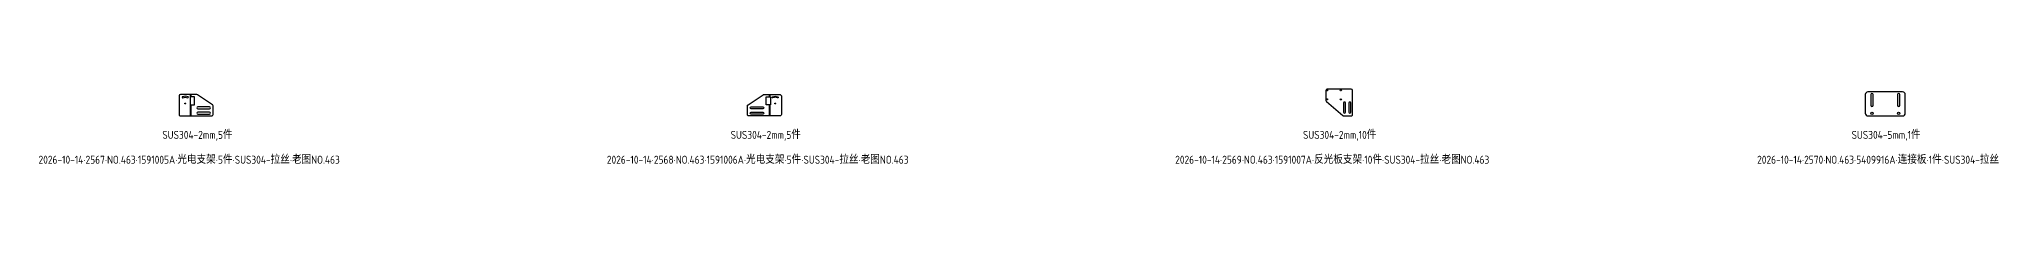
# Model space of a CAD drawing. Header units: inches. Extents: x -1146 to 12496, y 26431 to 26711.
# Drawn here: x 5186 to 12496, y 26431 to 26711 of the extents above; entities that cross this region are included whole.
import ezdxf

# ---------------------------------------------------------------- set-up
doc = ezdxf.new("R2010")
doc.units = ezdxf.units.IN
doc.header["$LTSCALE"] = 0.194989
doc.linetypes.add('CENTER', pattern=[50.8, 31.75, -6.35, 6.35, -6.35])
doc.layers.add('可见 (ISO)', color=7, linetype='Continuous', lineweight=25)
doc.layers.add('折弯线', color=1, linetype='CENTER')
doc.styles.add('Z-English', font='gbenor.shx', dxfattribs={"height": 10, "bigfont": 'hztxt.shx'})

msp = doc.modelspace()

# ---------------------------------------------------------------- linework, layer by layer
at = {"layer": '可见 (ISO)'}
for points in [[(5711.5, 26615.7, 0.414214), (5716.5, 26610.7), (5833.5, 26610.7, 0.414214), (5838.5, 26615.7), (5838.5, 26648, 0.250765), (5836.2, 26652.2), (5779.7, 26689.9, 0.148069), (5777, 26690.7), (5716.5, 26690.7, 0.414214), (5711.5, 26685.7)], [(5744.9, 26682.3, 0.198912), (5724.1, 26682.3, 1), (5725.4, 26679, -0.198912), (5743.5, 26679, 1)], [(7969.2, 26615.7, -0.414214), (7964.2, 26610.7), (7847.2, 26610.7, -0.414214), (7842.2, 26615.7), (7842.2, 26648, -0.250765), (7844.4, 26652.2), (7900.9, 26689.9, -0.148069), (7903.7, 26690.7), (7964.2, 26690.7, -0.414214), (7969.2, 26685.7)], [(7935.8, 26682.3, -0.198912), (7956.5, 26682.3, -1), (7955.2, 26679, 0.198912), (7937.1, 26679, -1)], [(10010.6, 26668, 0.220613), (10012.4, 26664.2), (10074.2, 26611.9, 0.177391), (10077.5, 26610.7), (10105.6, 26610.7, 0.414214), (10110.6, 26615.7), (10110.6, 26705.7, 0.414214), (10105.6, 26710.7), (10015.6, 26710.7, 0.414214), (10010.6, 26705.7)], [(12032.8, 26620.7, 0.414214), (12042.8, 26610.7), (12172.8, 26610.7, 0.414214), (12182.8, 26620.7), (12182.8, 26690.7, 0.414214), (12172.8, 26700.7), (12042.8, 26700.7, 0.414214), (12032.8, 26690.7)], [(12062.3, 26650.7), (12062.3, 26690.7, 1), (12053.3, 26690.7), (12053.3, 26650.7, 1)], [(12162.3, 26650.7), (12162.3, 26690.7, 1), (12153.3, 26690.7), (12153.3, 26650.7, 1)], [(5781, 26637.2), (5825, 26637.2, 1), (5825, 26644.2), (5781, 26644.2, 1)], [(5781, 26617.2), (5825, 26617.2, 1), (5825, 26624.2), (5781, 26624.2, 1)], [(7899.7, 26637.2), (7855.7, 26637.2, -1), (7855.7, 26644.2), (7899.7, 26644.2, -1)], [(7899.7, 26617.2), (7855.7, 26617.2, -1), (7855.7, 26624.2), (7899.7, 26624.2, -1)], [(10084.1, 26624.2), (10084.1, 26659.2, 1), (10077.1, 26659.2), (10077.1, 26624.2, 1)], [(10104.1, 26624.2), (10104.1, 26659.2, 1), (10097.1, 26659.2), (10097.1, 26624.2, 1)]]:
    msp.add_lwpolyline(points, format="xyb", close=True, dxfattribs=at)
for points in [[(5752.5, 26652.7), (5768.5, 26652.7), (5768.5, 26682.7), (5752.5, 26682.7)], [(7928.2, 26652.7), (7912.2, 26652.7), (7912.2, 26682.7), (7928.2, 26682.7)]]:
    msp.add_lwpolyline(points, close=True, dxfattribs=at)
for centre, radius in [((10014.6, 26706.7), 2.1), ((10066.6, 26706.7), 2.1), ((5734.5, 26657.2), 1.75), ((7946.2, 26657.2), 1.75), ((10014.6, 26672.7), 2.1), ((10066.6, 26672.7), 2.1), ((12057.8, 26620.7), 4.5), ((12157.8, 26620.7), 4.5)]:
    msp.add_circle(centre, radius, dxfattribs=at)
at = {"layer": '折弯线', "color": 5, "linetype": 'CENTER'}
for points in [[(5753.5, 26682.7), (5753.5, 26690.7)], [(5756.5, 26682.7), (5756.5, 26690.7)], [(7924.2, 26682.7), (7924.2, 26690.7)], [(7927.2, 26682.7), (7927.2, 26690.7)], [(5753.5, 26610.7), (5753.5, 26652.7)], [(5756.5, 26610.7), (5756.5, 26652.7)], [(7924.2, 26610.7), (7924.2, 26652.7)], [(7927.2, 26610.7), (7927.2, 26652.7)]]:
    msp.add_lwpolyline(points, dxfattribs=at)
at = {"layer": '折弯线', "color": 1, "linetype": 'CENTER', "ltscale": 0.5}
for points in [[(5755, 26682.7), (5755, 26690.7)], [(7925.7, 26682.7), (7925.7, 26690.7)], [(5755, 26610.7), (5755, 26652.7)], [(7925.7, 26610.7), (7925.7, 26652.7)]]:
    msp.add_lwpolyline(points, dxfattribs=at)

# ---------------------------------------------------------------- texts
at = {"color": 3, "style": 'Z-English'}
for s, p in [('SUS304-2mm,5件', (5648.4, 26524.4)), ('SUS304-2mm,5件', (7779.1, 26524.4)), ('SUS304-2mm,10件', (9924.7, 26524.4)), ('SUS304-5mm,1件', (11981.2, 26524.4))]:
    msp.add_text(s, height=30, dxfattribs=at).set_placement(p)
at = {"color": 2, "style": 'Z-English'}
for s, p in [('2026-10-14·2567·NO.463·1591005A·光电支架·5件·SUS304-拉丝·老图NO.463', (5184.3, 26431)), ('2026-10-14·2568·NO.463·1591006A·光电支架·5件·SUS304-拉丝·老图NO.463', (7315, 26431)), ('2026-10-14·2569·NO.463·1591007A·反光板支架·10件·SUS304-拉丝·老图NO.463', (9445.6, 26431)), ('2026-10-14·2570·NO.463·5409916A·连接板·1件·SUS304-拉丝', (11627.2, 26431))]:
    msp.add_text(s, height=30, dxfattribs=at).set_placement(p)

doc.saveas('drawing.dxf')
